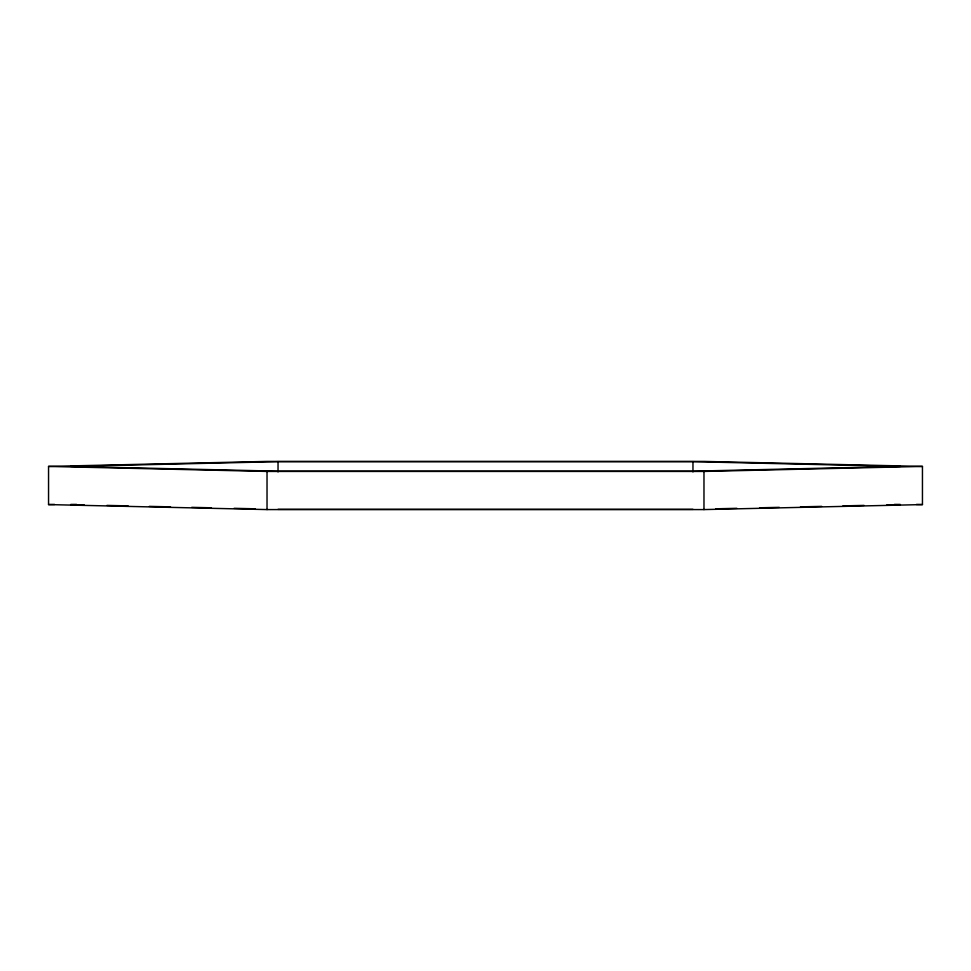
<?xml version="1.0" encoding="UTF-8"?>
<svg xmlns="http://www.w3.org/2000/svg" width="971" height="971" viewBox="0 0 971 971"><rect width="100%" height="100%" fill="white"/><g stroke="black" fill="none" stroke-linecap="round" stroke-linejoin="round"><path stroke-width="1.46" d="M48.55 466.42L267.025 461.419L703.975 461.419L922.45 466.42L922.45 504.58L703.975 509.581L267.025 509.581L48.55 504.58L48.55 466.42L267.025 471.433L703.975 471.433L922.45 466.42M278.034 461.674L70.58 466.42L278.034 471.178L692.966 471.178L900.42 466.42L692.966 461.674L278.034 461.674L278.034 471.942M48.55 504.58L54.582 504.435M76.636 504.435L70.58 504.58L84.21 504.884M715.676 508.804L736.88 508.319M759.589 507.797L779.276 507.348M800.48 506.862L821.684 506.377M842.877 505.891L864.081 505.406M886.79 504.884L900.42 504.58L894.364 504.435M278.034 509.326L692.966 509.326M916.418 504.435L922.45 504.58M106.919 505.406L128.123 505.891M149.316 506.377L170.52 506.862M191.724 507.348L211.411 507.797M234.12 508.319L255.324 508.804M703.975 471.433L703.975 509.581M692.966 461.674L692.966 471.942M267.025 471.433L267.025 509.581"/></g></svg>
